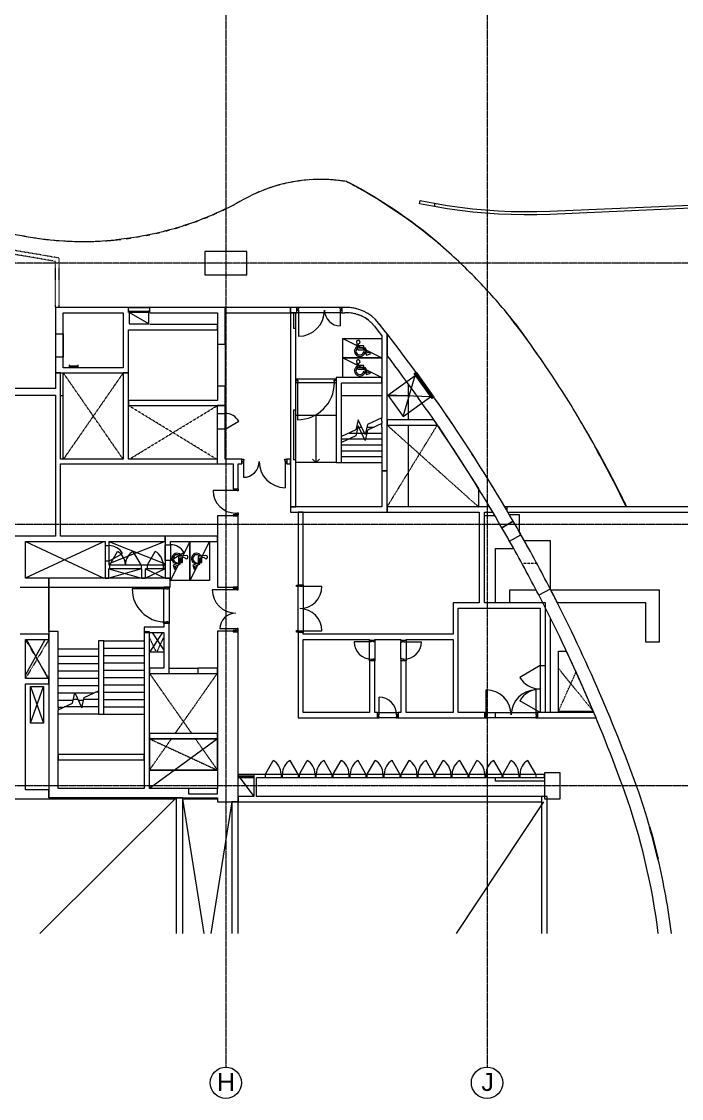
# Model space of a CAD drawing. Header units: millimetres. Extents: x -1578195 to 622687, y -255792 to 391308.
# Drawn here: x -1466575 to -1441308, y 54299 to 95514 of the extents above; entities that cross this region are included whole.
import ezdxf

# ---------------------------------------------------------------- set-up
doc = ezdxf.new("R2010")
doc.units = ezdxf.units.MM
for name, pattern in [('AEC_Dash 0_53mm', [1.06, 0.53, -0.53]), ('Dash', [6, 3, -3]), ('Grid Line', [21, 12, -3, 3, -3]), ('Hidden', [2.25, 1, -1.25]), ('Overhead', [1.8, 1.2, -0.6])]:
    doc.linetypes.add(name, pattern=pattern)
for name, color, linetype, lineweight in [('A-000-M_MASS', 13, 'Continuous', 5), ('A-010-M_LINE', 90, 'Continuous', 5), ('A-010-M_LINE_Over', 1, 'Overhead', 5), ('A-010-M_MASS', 70, 'Continuous', 5), ('A-010_MH_LINE', 90, 'Hidden', 5), ('A-200-M_WALL', 113, 'Continuous', 9), ('A-200-M_WALL_EXT', 113, 'Continuous', 9), ('A-200-M_WALL_INT', 2, 'Continuous', 9), ('A-230-M_FLOOR', 192, 'Continuous', 18), ('A-242-M_STAIR', 31, 'Continuous', 5), ('A-242-MB_STAIR', 31, 'Continuous', 5), ('A-314-M_WINDOW', 151, 'Continuous', 5), ('A-325-M_DOOR', 31, 'Continuous', 5), ('M-567-M_MECH_EQP', 50, 'Continuous', 5), ('S-280-M_COLUMN', 52, 'Continuous', 9), ('Z-030-M_GRID', 191, 'Continuous', 5), ('Z-033_T_GRIDREF', 31, 'Continuous', 5), ('Z-060-M_DETAIL', 92, 'Continuous', 5)]:
    doc.layers.add(name, color=color, linetype=linetype, lineweight=lineweight)
doc.styles.add('Arial_2', font='arial.ttf', dxfattribs={"height": 1.967066})

# ---------------------------------------------------------------- blocks, each defined once
blk = doc.blocks.new('0291')
at = {"layer": 'A-314-M_WINDOW'}
h = blk.add_hatch(dxfattribs=at)
h.set_pattern_fill('FP_9', color=1, angle=180, style=0, pattern_type=2)
h.set_pattern_definition([(45, (-0.0004, -0.0003), (-1391.035, 1391.035), []), (135, (-0.0004, -0.0003), (-1391.035, -1391.035), [])])
h.paths.add_polyline_path([(73905, 121116), (73920, 121116), (73920, 121141), (73130, 121141), (73130, 121116), (73155, 121116)], flags=0)
h = blk.add_hatch(dxfattribs=at)
h.set_pattern_fill('FP_4', color=1, style=0, pattern_type=2)
h.set_pattern_definition([(45, (6e-05, 5e-05), (-1391.035, 1391.035), []), (135, (6e-05, 5e-05), (-1391.035, -1391.035), [])])
h.paths.add_polyline_path([(77920, 103306), (77920, 103341), (77330, 103341), (77330, 103306)], flags=0)
at = {"color": 1, "linetype": 'AEC_Dash 0_53mm', "lineweight": 5}
for p, q in [((70625, 118806), (72908, 115511)), ((70643, 115511), (72925, 118806)), ((76484, 115511), (73125, 117556)), ((73166, 115511), (76525, 117556)), ((70075, 108606), (69175, 107106)), ((70075, 107106), (69175, 108606)), ((74188, 108126), (73926, 108692)), ((74213, 108126), (74476, 108692))]:
    blk.add_line(p, q, dxfattribs=at)
at = {"color": 1, "lineweight": 13}
for p, q in [((74426, 108876), (73925, 108126)), ((74025, 108876), (74476, 108201)), ((69175, 107236), (69936, 108606)), ((70048, 107106), (69214, 108606)), ((69375, 105406), (69875, 106806)), ((69375, 106806), (69875, 105406))]:
    blk.add_line(p, q, dxfattribs=at)
at = {"color": 1, "linetype": 'Dash', "lineweight": 9}
for p, q in [((73926, 107306), (75542, 105006)), ((74909, 105006), (76525, 107306)), ((73926, 103606), (74769, 104806)), ((75682, 104806), (76525, 103606))]:
    blk.add_line(p, q, dxfattribs=at)
at = {"layer": 'A-000-M_MASS', "color": 1}
for p, q in [((70865, 119106), (70850, 119106)), ((70850, 119106), (70850, 119006)), ((70865, 119006), (70865, 119106)), ((71185, 119066), (70865, 119066)), ((70865, 119047), (71185, 119047)), ((71200, 119106), (71185, 119106)), ((71185, 119106), (71185, 119006)), ((71200, 119006), (71200, 119106))]:
    blk.add_line(p, q, dxfattribs=at)
at = {"layer": 'A-010-M_LINE', "color": 1, "linetype": 'Hidden'}
for p, q in [((70325, 121306), (70325, 123074)), ((70475, 121306), (70475, 123199)), ((83025, 113681), (84947, 116806)), ((83028, 116806), (86525, 113681))]:
    blk.add_line(p, q, dxfattribs=at)
at = {"layer": 'A-010-M_LINE', "color": 1}
for p, q in [((81075, 117179), (79525, 117179)), ((81075, 115379), (79525, 115379)), ((69175, 112356), (72175, 110956)), ((69185, 110961), (72175, 112356)), ((72375, 112356), (74526, 111506)), ((74526, 112356), (72375, 111506)), ((72375, 111306), (73625, 110956)), ((73625, 111306), (72375, 110956)), ((73775, 111306), (74526, 110956)), ((74526, 111306), (73775, 110956)), ((76525, 104806), (73926, 102896)), ((69735, 97356), (74950, 102546)), ((76015, 97356), (75200, 102506)), ((77075, 102396), (76271, 97356)), ((85676, 97356), (89025, 102396))]:
    blk.add_line(p, q, dxfattribs=at)
at = {"layer": 'A-010-M_LINE', "color": 1, "lineweight": 9}
for p, q in [((80300, 117179), (80300, 115379)), ((80300, 115379), (80168, 115511)), ((80300, 115379), (80432, 115511))]:
    blk.add_line(p, q, dxfattribs=at)
at = {"layer": 'A-010-M_LINE', "color": 1, "linetype": 'Overhead'}
blk.add_line((73926, 104806), (76525, 103606), dxfattribs=at)
at = {"layer": 'A-010-M_LINE', "color": 1, "linetype": 'Hidden'}
for radius, start in [(104565, 79.86448), (104415, 79.93337)]:
    blk.add_arc((52074, 20266), radius, start, 90, dxfattribs=at)
at = {"layer": 'A-010-M_LINE', "color": 1, "lineweight": 30}
blk.add_arc((67320, 94031), 26800, 13.3152, 15.9966, dxfattribs=at)
at = {"layer": 'A-010-M_LINE_Over', "color": 1}
blk.add_line((88221, 111531), (88778, 111531), dxfattribs=at)
at = {"layer": 'A-010-M_MASS', "color": 1, "lineweight": 9}
for p, q in [((76525, 104806), (73925, 104806)), ((73925, 104806), (73925, 103606)), ((76525, 103606), (76525, 104806)), ((73925, 103606), (76525, 103606))]:
    blk.add_line(p, q, dxfattribs=at)
at = {"layer": 'A-010_MH_LINE', "color": 1}
for p, q in [((89585, 107497), (90921, 105848)), ((89585, 105847), (90259, 107360))]:
    blk.add_line(p, q, dxfattribs=at)
at = {"layer": 'A-200-M_WALL', "color": 1}
for p, q in [((84262, 125283), (84287, 125405)), ((84837, 125298), (84837, 125171)), ((89249, 124999), (96053, 125292)), ((96053, 125167), (89255, 124874))]:
    blk.add_line(p, q, dxfattribs=at)
at = {"layer": 'A-200-M_WALL', "color": 1, "flags": 128}
for points in [[(84287, 125405), (84562, 125350), (84837, 125298)], [(84837, 125298), (85323, 125217), (85810, 125147), (86299, 125090), (86789, 125044), (87281, 125011), (87772, 124990), (88265, 124981), (88757, 124984), (89249, 124999)], [(84837, 125171), (84549, 125225), (84262, 125283)], [(89255, 124874), (88762, 124859), (88269, 124856), (87776, 124865), (87284, 124886), (86792, 124919), (86301, 124964), (85811, 125021), (85323, 125090), (84837, 125171)]]:
    blk.add_lwpolyline(points, dxfattribs=at)
at = {"layer": 'A-200-M_WALL_EXT', "color": 1, "lineweight": 13}
for p, q in [((81396, 121306), (81289, 121306)), ((81289, 121306), (81289, 121106)), ((79525, 121108), (79325, 121108)), ((79325, 121108), (79325, 113676)), ((79525, 121096), (79525, 121108)), ((81289, 121106), (81401, 121106)), ((79525, 117376), (79525, 120516)), ((82544, 120591), (82543, 120590)), ((82543, 120590), (82684, 120409)), ((82684, 120409), (82825, 120227)), ((82700, 120713), (82701, 120714)), ((82825, 120227), (82825, 117090)), ((83025, 119968), (83025, 120296)), ((83025, 115056), (83025, 119968)), ((82825, 116954), (82825, 116865)), ((82825, 116729), (82825, 115056)), ((79525, 113676), (79525, 115496)), ((82825, 115056), (83025, 115056)), ((79325, 113676), (79525, 113676)), ((76525, 113331), (76525, 110606)), ((77325, 113331), (76525, 113331)), ((77325, 110606), (77325, 113331)), ((87851, 113131), (87419, 112881)), ((87714, 112364), (88150, 112610)), ((74725, 110956), (70075, 110956)), ((70075, 110956), (70075, 110606)), ((74725, 110606), (74725, 110956)), ((70075, 110606), (74725, 110606)), ((76525, 110606), (77325, 110606)), ((89273, 110537), (88829, 110307)), ((70075, 108906), (70075, 102546)), ((70425, 108906), (70075, 108906)), ((70425, 105996), (70425, 108906)), ((73725, 108893), (73725, 102896)), ((73925, 108893), (73725, 108893)), ((73925, 102896), (73925, 108893)), ((76525, 108918), (76525, 102896)), ((77325, 108918), (76525, 108918)), ((77325, 102396), (77325, 108918)), ((70425, 102896), (70425, 105915)), ((73725, 102896), (70425, 102896)), ((76525, 102896), (73925, 102896)), ((70075, 102546), (70425, 102546)), ((70425, 102546), (76525, 102546)), ((76525, 102546), (76525, 102396)), ((76525, 102396), (77325, 102396))]:
    blk.add_line(p, q, dxfattribs=at)
for centre, radius, start, end in [((81479, 119754), 1555, 38.1661, 93.0825), ((81479, 119754), 1355, 38.1661, 93.3023), ((32853, 81536), 63400, 37.68761, 38.16611), ((32974, 81383), 63400, 29.50858, 30.05095), ((32974, 81383), 62900, 29.50858, 30.05095), ((32974, 81383), 63400, 27.37759, 29.50858), ((32974, 81383), 62900, 27.37759, 29.50858), ((32974, 81383), 63400, 19.90035, 27.37759), ((32974, 81383), 62900, 19.90207, 27.37759), ((67320, 94031), 26300, 7.2624, 19.4638), ((67320, 94031), 26800, 15.8907, 19.4679), ((67320, 94031), 26800, 14.7787, 15.6298), ((67320, 94031), 26800, 13.5077, 14.4527), ((67320, 94031), 26800, 7.1263, 13.3553)]:
    blk.add_arc(centre, radius, start, end, dxfattribs=at)
at = {"layer": 'A-200-M_WALL_INT', "color": 1}
for p, q in [((70625, 121306), (70325, 121306)), ((70325, 121306), (70325, 120306)), ((73125, 121306), (70625, 121306)), ((73125, 121116), (73125, 121306)), ((73125, 121306), (73925, 121306)), ((76825, 121306), (73925, 121306)), ((73925, 121306), (73925, 121116)), ((79325, 121306), (76825, 121306)), ((76825, 121306), (76825, 121106)), ((76825, 121106), (76825, 121306)), ((79325, 121106), (79325, 121306)), ((79569, 121306), (79325, 121306)), ((79325, 121306), (79325, 121106)), ((79569, 121106), (79569, 121306)), ((70625, 121106), (72925, 121106)), ((70625, 120306), (70625, 121106)), ((72925, 121106), (72925, 119006)), ((73935, 121106), (76525, 121106)), ((76525, 121106), (76525, 119906)), ((76825, 121106), (79325, 121106)), ((76825, 119906), (76825, 121106)), ((79325, 121106), (79569, 121106)), ((73125, 120456), (76525, 120456)), ((73125, 118806), (73125, 120456)), ((76525, 120656), (73935, 120656)), ((76525, 120456), (76525, 120656)), ((70325, 120306), (70625, 120306)), ((83025, 120298), (83024, 120297)), ((83024, 120297), (83025, 120296)), ((83025, 120296), (83025, 119478)), ((76525, 119906), (76825, 119906)), ((70625, 119406), (70325, 119406)), ((70325, 119406), (70325, 119006)), ((70625, 119006), (70625, 119406)), ((70325, 119006), (70325, 118806)), ((70525, 118806), (70325, 118806)), ((70325, 118806), (70325, 118206)), ((70325, 118806), (72925, 118806)), ((70525, 115511), (70525, 118806)), ((72925, 119006), (70625, 119006)), ((73125, 118806), (72925, 118806)), ((72925, 118806), (72925, 115511)), ((72925, 118806), (73125, 118806)), ((73125, 115511), (73125, 118806)), ((76525, 118306), (76525, 117756)), ((76825, 118306), (76525, 118306)), ((76825, 117556), (76825, 118306)), ((79530, 118581), (79525, 118581)), ((79525, 118581), (79525, 118431)), ((79525, 118431), (79530, 118431)), ((79530, 118431), (79530, 118581)), ((81075, 118581), (81070, 118581)), ((81070, 118581), (81070, 118431)), ((81070, 118431), (81075, 118431)), ((81275, 118629), (81075, 118629)), ((81075, 118629), (81075, 118581)), ((81075, 118431), (81075, 115379)), ((82825, 118629), (81275, 118629)), ((81275, 115379), (81275, 118429)), ((81275, 118429), (82825, 118429)), ((82825, 118429), (82825, 118629)), ((70325, 118206), (67835, 118206)), ((68035, 117956), (70325, 117956)), ((70325, 117956), (70325, 112556)), ((76525, 117756), (73125, 117756)), ((73125, 117756), (73125, 117556)), ((73125, 117556), (76525, 117556)), ((76825, 117556), (76525, 117556)), ((76525, 115331), (76525, 117556)), ((76525, 117556), (76825, 117556)), ((76825, 115511), (76825, 117556)), ((76525, 117256), (76825, 117256)), ((76825, 116656), (76525, 116656)), ((84812, 117006), (83025, 117006)), ((83025, 117006), (83025, 116806)), ((83025, 116806), (84952, 116806)), ((84952, 116806), (84812, 117006)), ((72925, 115511), (70525, 115511)), ((76525, 115511), (73125, 115511)), ((77462, 115511), (76825, 115511)), ((77462, 115331), (77462, 115511)), ((79325, 115511), (79188, 115511)), ((79188, 115511), (79188, 115331)), ((79325, 115331), (79325, 115511)), ((70525, 112556), (70525, 115331)), ((70525, 115331), (77125, 115331)), ((77125, 115331), (77125, 114366)), ((77325, 114366), (77325, 115331)), ((77325, 115331), (77462, 115331)), ((79188, 115331), (79325, 115331)), ((81075, 115379), (81275, 115379)), ((82825, 115056), (82825, 113676)), ((83025, 115056), (82825, 115056)), ((83025, 113476), (83025, 115056)), ((77125, 114366), (77325, 114366)), ((77325, 113378), (77125, 113378)), ((77125, 113378), (77125, 113331)), ((77325, 113331), (77325, 113378)), ((82825, 113676), (79325, 113676)), ((79325, 113676), (79325, 113476)), ((79325, 113476), (82825, 113476)), ((79815, 113481), (79615, 113481)), ((79615, 113481), (79615, 110701)), ((79815, 110701), (79815, 113481)), ((82825, 113476), (83025, 113476)), ((86950, 113681), (83025, 113681)), ((83025, 113681), (83025, 113481)), ((83025, 113481), (86550, 113481)), ((86550, 113481), (86550, 110006)), ((86750, 110006), (86750, 113481)), ((86750, 113481), (87071, 113481)), ((87071, 113481), (86950, 113681)), ((104811, 113681), (87604, 113681)), ((87604, 113681), (87604, 113539)), ((87604, 113539), (87637, 113481)), ((87637, 113481), (94677, 113481)), ((77125, 113331), (77325, 113331)), ((87419, 112881), (87851, 113131)), ((70325, 112556), (67275, 112556)), ((74525, 112556), (70525, 112556)), ((74525, 112356), (74525, 112556)), ((76525, 112556), (74526, 112556)), ((74526, 112556), (74526, 112356)), ((76525, 112356), (76525, 112556)), ((69175, 112356), (72225, 112356)), ((69175, 110956), (69175, 112356)), ((72225, 112356), (72225, 110956)), ((72225, 112196), (72375, 112196)), ((72375, 112356), (74525, 112356)), ((72375, 112356), (72375, 111456)), ((74526, 112356), (74526, 112233)), ((74526, 112233), (74726, 112233)), ((74526, 111633), (74526, 112233)), ((74726, 112356), (76525, 112356)), ((74726, 112233), (74726, 112356)), ((74726, 112233), (74726, 111633)), ((72375, 111596), (72225, 111596)), ((72375, 111456), (74526, 111456)), ((72375, 110956), (72375, 111306)), ((73625, 111306), (72375, 111306)), ((72404, 111306), (72404, 111456)), ((73604, 111456), (73604, 111306)), ((73625, 111306), (73625, 110956)), ((74526, 111306), (73775, 111306)), ((73775, 110956), (73775, 111306)), ((73850, 111306), (73850, 111456)), ((74450, 111456), (74450, 111306)), ((74726, 111633), (74526, 111633)), ((74526, 111633), (74526, 110956)), ((74526, 111306), (74526, 111456)), ((74726, 110956), (74726, 111633)), ((70075, 110956), (69175, 110956)), ((70075, 110606), (70075, 110956)), ((72225, 110956), (72375, 110956)), ((73625, 110956), (73775, 110956)), ((74526, 110956), (74726, 110956)), ((68975, 110606), (69175, 110606)), ((69175, 110606), (70075, 110606)), ((74476, 110606), (74476, 110601)), ((74676, 110606), (74476, 110606)), ((74476, 110601), (74676, 110601)), ((74676, 110601), (74676, 110606)), ((77125, 110606), (77125, 110574)), ((77325, 110606), (77125, 110606)), ((77125, 110574), (77325, 110574)), ((77325, 110574), (77325, 110606)), ((79615, 110701), (79815, 110701)), ((85550, 110006), (85550, 108806)), ((86550, 110006), (85550, 110006)), ((85750, 105806), (85750, 109806)), ((85750, 109806), (88885, 109806)), ((89085, 110006), (86750, 110006)), ((88885, 109806), (88885, 105806)), ((89085, 105806), (89085, 110006)), ((74476, 109076), (73725, 109076)), ((73725, 109076), (73725, 108876)), ((73725, 108876), (74476, 108876)), ((74476, 109213), (74476, 109076)), ((74676, 109213), (74476, 109213)), ((74476, 108876), (74476, 107506)), ((74676, 107506), (74676, 109213)), ((77125, 108948), (77125, 108904)), ((77325, 108948), (77125, 108948)), ((77125, 108904), (77325, 108904)), ((77325, 108904), (77325, 108948)), ((79815, 108875), (79615, 108875)), ((79615, 108875), (79615, 105606)), ((79815, 108806), (79815, 108875)), ((70075, 108806), (68975, 108806)), ((69175, 108606), (70075, 108606)), ((69175, 107106), (69175, 108606)), ((70075, 108606), (70075, 108806)), ((71975, 108547), (71975, 105747)), ((72175, 108547), (71975, 108547)), ((72175, 105747), (72175, 108547)), ((85550, 108806), (79815, 108806)), ((79815, 105806), (79815, 108606)), ((79815, 108606), (82350, 108606)), ((82350, 108606), (82350, 108580)), ((82350, 108580), (82550, 108580)), ((82550, 108606), (83550, 108606)), ((82550, 108580), (82550, 108606)), ((83550, 108606), (83550, 108580)), ((83550, 108580), (83750, 108580)), ((83750, 108606), (85550, 108606)), ((83750, 108580), (83750, 108606)), ((85550, 108606), (85550, 105806)), ((82550, 107792), (82350, 107792)), ((82350, 107792), (82350, 105806)), ((82550, 105806), (82550, 107792)), ((83750, 107792), (83550, 107792)), ((83550, 107792), (83550, 105806)), ((83750, 105806), (83750, 107792)), ((88885, 107606), (89085, 107606)), ((74476, 107506), (73926, 107506)), ((73926, 107506), (73926, 107306)), ((73926, 107306), (74675, 107306)), ((74675, 107306), (74675, 107506)), ((76525, 107506), (75775, 107506)), ((75775, 107506), (75775, 107306)), ((75775, 107306), (76525, 107306)), ((76525, 107306), (76525, 107506)), ((70075, 107106), (69175, 107106)), ((69175, 102856), (69175, 106906)), ((69175, 106906), (70075, 106906)), ((70075, 106906), (70075, 107106)), ((71975, 105747), (72175, 105747)), ((79615, 105606), (82656, 105606)), ((82350, 105806), (79815, 105806)), ((82656, 105806), (82550, 105806)), ((82656, 105606), (82656, 105806)), ((83550, 105806), (83444, 105806)), ((83444, 105806), (83444, 105606)), ((83444, 105606), (86762, 105606)), ((85550, 105806), (83750, 105806)), ((86762, 105806), (85750, 105806)), ((86762, 105606), (86762, 105806)), ((90938, 105806), (88788, 105806)), ((88788, 105806), (88788, 105606)), ((88788, 105606), (91023, 105606)), ((91023, 105606), (90938, 105806)), ((76525, 105006), (73925, 105006)), ((73925, 105006), (73925, 104806)), ((73925, 104806), (76525, 104806)), ((76525, 104806), (76525, 105006)), ((73725, 104197), (70425, 104197)), ((70425, 104197), (70425, 103997)), ((70425, 103997), (73725, 103997)), ((73725, 103997), (73725, 104197)), ((77325, 103456), (81565, 103456)), ((77925, 103456), (77925, 103306)), ((78365, 103306), (78365, 103456)), ((78965, 103456), (78965, 103306)), ((79015, 103306), (79015, 103456)), ((79615, 103456), (79615, 103306)), ((79665, 103306), (79665, 103456)), ((80265, 103456), (80265, 103306)), ((80315, 103306), (80315, 103456)), ((80915, 103456), (80915, 103306)), ((80965, 103306), (80965, 103456)), ((81565, 103456), (81565, 103306)), ((81565, 103456), (86115, 103456)), ((81615, 103306), (81615, 103456)), ((82215, 103456), (82215, 103306)), ((82265, 103306), (82265, 103456)), ((82865, 103456), (82865, 103306)), ((82915, 103306), (82915, 103456)), ((83515, 103456), (83515, 103306)), ((83565, 103306), (83565, 103456)), ((84165, 103456), (84165, 103306)), ((84215, 103306), (84215, 103456)), ((84815, 103456), (84815, 103306)), ((84865, 103306), (84865, 103456)), ((85465, 103456), (85465, 103306)), ((85515, 103306), (85515, 103456)), ((86115, 103456), (86115, 103306)), ((86115, 103456), (89050, 103456)), ((86165, 103306), (86165, 103456)), ((86765, 103456), (86765, 103306)), ((86815, 103306), (86815, 103456)), ((87415, 103456), (87415, 103306)), ((87465, 103306), (87465, 103456)), ((88065, 103456), (88065, 103306)), ((88115, 103306), (88115, 103456)), ((88715, 103456), (88715, 103306)), ((89050, 103306), (89050, 103456)), ((77330, 103306), (77325, 103306)), ((77925, 103306), (77920, 103306)), ((77925, 103306), (77925, 102596)), ((80965, 103306), (78025, 103306)), ((78025, 102596), (78025, 103306)), ((85515, 103306), (80965, 103306)), ((89050, 103306), (85515, 103306)), ((70075, 102856), (69175, 102856)), ((70075, 102546), (70075, 102856)), ((76525, 102896), (75425, 102896)), ((75425, 102896), (75425, 102696)), ((75425, 102696), (76525, 102696)), ((76525, 102696), (76525, 102896)), ((52177, 102506), (70075, 102506)), ((74950, 102546), (70075, 102546)), ((70075, 102506), (74950, 102506)), ((74950, 102546), (74950, 97356)), ((75200, 102546), (74950, 102546)), ((75200, 97356), (75200, 102546)), ((77075, 102396), (77075, 97356)), ((77325, 102396), (77075, 102396)), ((77925, 102596), (77325, 102596)), ((77325, 102596), (77325, 102396)), ((77325, 102396), (88950, 102396)), ((77325, 97356), (77325, 102396)), ((89150, 102596), (78025, 102596)), ((88950, 97356), (88950, 102596)), ((89150, 97356), (89150, 102596))]:
    blk.add_line(p, q, dxfattribs=at)
for radius, end in [(63400, 37.86571), (62900, 37.27537)]:
    blk.add_arc((32974, 81383), radius, 30.05095, end, dxfattribs=at)
at = {"layer": 'A-230-M_FLOOR', "color": 1}
for p, q in [((85487, 123325), (85291, 123517)), ((76825, 121306), (70325, 121306)), ((81220, 121306), (79644, 121306)), ((81397, 121306), (81295, 121306)), ((81289, 121108), (79569, 121108)), ((83025, 120298), (82701, 120714)), ((70325, 120306), (70325, 119406)), ((70625, 119406), (70625, 120306)), ((76525, 119906), (76525, 118306)), ((76825, 119906), (76825, 118306)), ((70625, 117926), (70625, 118806)), ((79530, 118581), (81070, 118581)), ((81010, 118431), (79590, 118431)), ((83842, 117926), (83842, 118378)), ((70625, 117926), (70525, 117926)), ((70625, 115511), (70625, 117926)), ((82825, 117926), (81275, 117926)), ((83192, 117926), (83025, 117926)), ((83842, 117926), (83192, 117926)), ((83842, 117006), (83842, 117926)), ((83842, 117926), (83842, 117926)), ((83842, 113681), (83842, 116806)), ((84975, 116768), (86523, 114381)), ((86033, 116085), (86026, 116096)), ((77468, 115411), (77468, 115331)), ((79182, 115331), (79182, 115411)), ((77468, 115331), (77462, 115331)), ((79188, 115331), (79182, 115331)), ((86525, 114377), (86525, 113681)), ((87604, 113681), (87530, 113681)), ((88099, 113381), (87705, 113381)), ((88099, 112699), (88099, 113381)), ((87154, 113331), (86750, 113331)), ((88121, 112660), (88099, 112699)), ((88099, 112699), (88135, 112636)), ((74525, 112356), (74525, 111456)), ((89275, 112381), (88279, 112381)), ((89275, 110532), (89275, 112381)), ((87175, 110006), (87175, 112081)), ((87175, 112081), (87872, 112081)), ((74525, 111307), (74525, 110956)), ((70075, 108906), (70075, 110606)), ((74676, 110601), (74676, 109213)), ((79615, 110686), (79615, 110701)), ((79615, 108945), (79615, 110631)), ((79815, 110701), (79815, 108875)), ((87725, 110006), (87725, 110506)), ((87725, 110506), (88724, 110506)), ((89289, 110506), (93435, 110506)), ((93435, 110506), (93435, 108506)), ((88820, 110323), (88834, 110298)), ((92935, 110006), (89544, 110006)), ((92935, 108506), (92935, 110006)), ((89275, 105806), (89275, 109426)), ((79615, 108875), (79615, 108890)), ((82350, 107792), (82350, 108580)), ((82550, 108580), (82550, 108565)), ((82550, 108510), (82550, 107862)), ((83550, 108565), (83550, 108580)), ((83550, 107862), (83550, 108510)), ((83750, 108580), (83750, 107792)), ((93435, 108506), (92935, 108506)), ((74476, 108126), (73925, 108126)), ((89585, 105847), (89585, 108163)), ((89585, 108163), (89887, 108163)), ((82550, 107807), (82550, 107792)), ((83550, 107792), (83550, 107807)), ((73926, 105006), (73926, 107306)), ((74675, 107306), (75775, 107306)), ((74676, 107506), (75775, 107506)), ((69375, 106806), (69875, 106806)), ((69375, 105406), (69375, 106806)), ((69875, 106806), (69875, 105406)), ((82656, 105806), (83444, 105806)), ((82671, 105606), (82656, 105606)), ((83374, 105606), (82726, 105606)), ((83444, 105606), (83429, 105606)), ((86762, 105806), (88788, 105806)), ((86777, 105606), (86762, 105606)), ((88718, 105606), (86832, 105606)), ((87175, 105606), (87175, 105806)), ((88788, 105606), (88773, 105606)), ((90921, 105847), (89585, 105847)), ((69875, 105406), (69375, 105406)), ((73926, 103606), (73926, 104806)), ((76525, 103606), (73926, 103606)), ((87175, 103186), (87175, 103306)), ((88975, 103186), (87175, 103186)), ((89050, 103186), (88975, 103186)), ((75200, 102506), (76525, 102506))]:
    blk.add_line(p, q, dxfattribs=at)
for centre, radius, start, end in [((80472, 120212), 6000, 88.2019, 119.3576), ((80472, 120212), 6000, 99.9036, 101.1193), ((80472, 120212), 6000, 97.2879, 98.5138), ((80472, 120212), 6000, 94.6744, 95.9083), ((80472, 120212), 6000, 92.0624, 93.3028), ((80472, 120212), 6000, 89.4516, 90.6973), ((80472, 120212), 6000, 85.6056, 88.2019), ((80472, 120212), 6000, 87.8477, 88.0507), ((80472, 120212), 6000, 80.4129, 85.6056), ((80472, 120212), 6000, 84.2323, 85.4863), ((80472, 120212), 6000, 81.6235, 82.8809), ((72440, 108911), 19442, 60.8761, 62.3233), ((80472, 120212), 6000, 80.1388, 80.3971), ((72460, 108911), 19442, 48.702, 62.2935), ((80472, 120212), 6000, 113.1045, 114.1396), ((80472, 120212), 6000, 110.4246, 111.5412), ((80472, 120212), 6000, 107.7778, 108.9357), ((80472, 120212), 6000, 105.1461, 106.3302), ((80472, 120212), 6000, 102.5224, 103.7247), ((72440, 108911), 19442, 47.8513, 60.8761), ((71402, 136336), 12500, 293.3709, 294.1085), ((71402, 136336), 12500, 295.1689, 295.8582), ((71402, 136336), 12500, 297.0334, 297.6079), ((71402, 136336), 12500, 288.0733, 288.8531), ((71402, 136336), 12500, 289.8312, 290.6063), ((71402, 136336), 12500, 291.596, 292.3579), ((71402, 136336), 12500, 281.0795, 281.7287), ((71402, 136336), 12500, 282.8299, 283.5337), ((71402, 136336), 12500, 284.5767, 285.3211), ((71402, 136336), 12500, 286.3226, 287.0937), ((71402, 136336), 12500, 259.2998, 260.2306), ((71402, 136336), 12500, 261.1183, 262.047), ((71402, 136336), 12500, 262.9394, 263.8468), ((71402, 136336), 12500, 264.7641, 265.6345), ((71402, 136336), 12500, 266.5887, 267.429), ((71402, 136336), 12500, 268.4098, 269.2443), ((71402, 136336), 12500, 270.2266, 271.0841), ((71402, 136336), 12500, 272.0402, 272.9379), ((71402, 136336), 12500, 273.8538, 274.7776), ((71402, 136336), 12500, 275.6725, 276.5802), ((71402, 136336), 12500, 277.4963, 278.3584), ((71402, 136336), 12500, 279.3258, 279.8884), ((58064, 97918), 37554, 33.3131, 38.3489), ((74409, 110234), 17101, 35.3305, 39.9645), ((81479, 119754), 1355, 86.1589, 88.8895), ((81479, 119754), 1355, 80.657, 83.3877), ((81479, 119754), 1355, 75.1551, 77.8859), ((81479, 119754), 1355, 69.6532, 72.3841), ((81479, 119754), 1355, 64.1514, 66.8823), ((81479, 119754), 1355, 58.6495, 61.284), ((81479, 119754), 1355, 53.1476, 55.8787), ((81479, 119754), 1355, 47.6458, 50.3769), ((81479, 119754), 1355, 42.1439, 44.8751), ((81479, 119754), 1355, 38.1659, 39.3732), ((52622, 94456), 44000, 34.276, 35.6854), ((58064, 97918), 37554, 29.2845, 33.3131), ((52622, 94456), 44000, 30.8743, 31.0416), ((52622, 94456), 44000, 29.1163, 30.5112), ((48664, 92646), 48332, 25.7999, 29.2845), ((32974, 81383), 63400, 32.46499, 33.10609), ((52622, 94456), 44000, 26.301, 29.1163), ((32974, 81383), 63400, 31.73792, 32.22701), ((32974, 81383), 63400, 30.99577, 31.47409), ((32974, 81383), 63400, 30.62644, 30.74355), ((52622, 94456), 44000, 25.9079, 26.301), ((32974, 81383), 63400, 29.27075, 29.49938), ((32974, 81383), 63400, 28.96043, 29.47205), ((32974, 81383), 63400, 28.96043, 29.27075), ((32974, 81383), 63400, 26.83847, 27.34602), ((32974, 81383), 62900, 24.70737, 25.16768), ((32974, 81383), 62900, 23.88944, 24.40867), ((32974, 81383), 62900, 22.89229, 23.64967)]:
    blk.add_arc(centre, radius, start, end, dxfattribs=at)
for points, knots in [([(77530, 125442), (77142, 125223), (76550, 124931), (75937, 124686), (75736, 124612)], [0, 0, 0, 0, 0.125, 0.1851852, 0.1851852, 0.1851852, 0.1851852]), ([(67207, 124561), (67627, 124412), (68259, 124224), (68905, 124086), (69115, 124047)], [-1, -1, -1, -1, -0.875, -0.8148148, -0.8148148, -0.8148148, -0.8148148]), ([(75736, 124612), (75520, 124532), (75020, 124363), (74510, 124225), (74221, 124159)], [0.1851852, 0.1851852, 0.1851852, 0.1851852, 0.25, 0.3333333, 0.3333333, 0.3333333, 0.3333333]), ([(69115, 124047), (69342, 124005), (70450, 123830), (71643, 123804), (72595, 123893), (72661, 123900)], [-0.8148148, -0.8148148, -0.8148148, -0.8148148, -0.75, -0.5, -0.4814815, -0.4814815, -0.4814815, -0.4814815]), ([(81602, 121303), (81596, 121304), (81573, 121306), (81549, 121306), (81533, 121306)], [-0.13754879, -0.13754879, -0.13754879, -0.13754879, -0.125, -0.09090909, -0.09090909, -0.09090909, -0.09090909])]:
    blk.add_open_spline(points, degree=3, knots=knots, dxfattribs=at)
for points in [[(74221, 124159), (73707, 124040), (73186, 123953), (72661, 123900)], [(86195, 122654), (85964, 122883), (85728, 123107), (85487, 123325)], [(87515, 121218), (87098, 121717), (86657, 122196), (86195, 122654)], [(81466, 121308), (81443, 121308), (81420, 121307), (81397, 121306)], [(81733, 121288), (81711, 121291), (81689, 121295), (81667, 121298)], [(81860, 121261), (81840, 121266), (81821, 121270), (81801, 121275)], [(83551, 119612), (83550, 119613), (83550, 119614), (83549, 119615)], [(84065, 118922), (84065, 118923), (84064, 118924), (84063, 118924)], [(84569, 118227), (84476, 118357), (84382, 118486), (84287, 118614)], [(84571, 118223), (84570, 118225), (84570, 118226), (84569, 118227)], [(85068, 117517), (84979, 117646), (84889, 117773), (84798, 117899)], [(85555, 116805), (85468, 116934), (85380, 117063), (85290, 117190)], [(86026, 116096), (85943, 116223), (85859, 116350), (85775, 116477)]]:
    blk.add_open_spline(points, degree=3, dxfattribs=at)
at = {"layer": 'A-242-M_STAIR', "color": 1, "lineweight": 9}
for p, q in [((82825, 116954), (82825, 117090)), ((81849, 116729), (81904, 116729)), ((81945, 116729), (82050, 116729)), ((82251, 116729), (82533, 116729)), ((81275, 116279), (81568, 116279)), ((81568, 116504), (81849, 116504)), ((82050, 116504), (82155, 116504)), ((82155, 116279), (82197, 116279)), ((82197, 116504), (82251, 116504))]:
    blk.add_line(p, q, dxfattribs=at)
at = {"layer": 'A-242-M_STAIR', "color": 1, "linetype": 'Hidden', "lineweight": 9}
for p, q in [((81849, 116729), (81904, 116729)), ((81945, 116729), (82050, 116729)), ((82251, 116729), (82533, 116729)), ((81275, 116279), (81568, 116279)), ((81568, 116504), (81849, 116504)), ((82050, 116504), (82155, 116504)), ((82155, 116279), (82197, 116279)), ((82197, 116504), (82251, 116504))]:
    blk.add_line(p, q, dxfattribs=at)
at = {"layer": 'A-242-M_STAIR', "color": 1}
for p, q in [((82825, 116729), (82825, 116865)), ((81568, 116279), (82155, 116279)), ((81849, 116504), (82050, 116504)), ((82197, 116279), (82825, 116279)), ((82251, 116504), (82825, 116504)), ((81275, 116054), (82825, 116054)), ((81275, 115829), (82825, 115829)), ((81275, 115604), (82825, 115604)), ((81275, 115379), (82825, 115379)), ((70075, 110606), (70075, 108906)), ((74476, 109213), (74476, 110601)), ((72175, 108547), (73725, 108547)), ((71975, 108236), (70425, 108236)), ((72175, 108267), (73725, 108267)), ((72175, 107987), (73725, 107987)), ((71975, 107956), (70425, 107956)), ((71975, 107676), (70425, 107676)), ((72175, 107707), (73725, 107707)), ((71975, 107396), (70425, 107396)), ((72175, 107427), (73725, 107427)), ((71975, 107116), (70425, 107116)), ((71975, 106836), (70425, 106836)), ((72175, 107147), (73725, 107147)), ((72175, 106867), (73725, 106867)), ((71068, 106556), (70425, 106556)), ((71801, 106556), (71070, 106556)), ((71975, 106587), (71867, 106587)), ((72175, 106587), (73725, 106587)), ((70999, 106276), (70425, 106276)), ((70425, 105996), (70425, 105915)), ((70600, 105996), (70425, 105996)), ((71316, 106027), (70666, 106027)), ((71186, 106307), (71007, 106307)), ((71401, 106276), (71200, 106276)), ((71333, 105996), (71331, 105996)), ((71975, 106027), (71341, 106027)), ((71975, 106307), (71409, 106307)), ((72175, 106307), (73725, 106307)), ((72175, 106027), (73725, 106027)), ((71975, 105747), (70425, 105747)), ((72175, 105747), (73725, 105747))]:
    blk.add_line(p, q, dxfattribs=at)
at = {"layer": 'A-242-M_STAIR', "color": 1, "linetype": 'Overhead'}
for p, q in [((81568, 116279), (82155, 116279)), ((81849, 116504), (82050, 116504)), ((82197, 116279), (82825, 116279)), ((82251, 116504), (82825, 116504)), ((81275, 116054), (82825, 116054)), ((81275, 115829), (82825, 115829)), ((81275, 115604), (82825, 115604)), ((81275, 115379), (82825, 115379)), ((71975, 108236), (70425, 108236)), ((72175, 108267), (73725, 108267)), ((72175, 107987), (73725, 107987)), ((71975, 107956), (70425, 107956)), ((71975, 107676), (70425, 107676)), ((72175, 107707), (73725, 107707)), ((71975, 107396), (70425, 107396)), ((72175, 107427), (73725, 107427)), ((71975, 107116), (70425, 107116)), ((71975, 106836), (70425, 106836)), ((72175, 107147), (73725, 107147)), ((72175, 106867), (73725, 106867)), ((71068, 106556), (70425, 106556)), ((71801, 106556), (71070, 106556)), ((71975, 106587), (71867, 106587)), ((72175, 106587), (73725, 106587)), ((70999, 106276), (70425, 106276)), ((70600, 105996), (70425, 105996)), ((71316, 106027), (70666, 106027)), ((71186, 106307), (71007, 106307)), ((71401, 106276), (71200, 106276)), ((71333, 105996), (71331, 105996)), ((71975, 106027), (71341, 106027)), ((71975, 106307), (71409, 106307)), ((72175, 106307), (73725, 106307)), ((72175, 106027), (73725, 106027)), ((72175, 105747), (73725, 105747))]:
    blk.add_line(p, q, dxfattribs=at)
at = {"layer": 'A-242-MB_STAIR', "color": 1, "lineweight": 9}
for p, q in [((82825, 117090), (82277, 116835)), ((81918, 117012), (81824, 116623)), ((82182, 116446), (81918, 117012)), ((82277, 116835), (82182, 116446)), ((81824, 116623), (81275, 116368))]:
    blk.add_line(p, q, dxfattribs=at)
at = {"layer": 'A-242-MB_STAIR', "color": 1}
for p, q in [((81918, 116787), (81824, 116398)), ((82182, 116221), (81918, 116787)), ((82825, 116865), (82277, 116610)), ((81824, 116398), (81275, 116143)), ((82277, 116610), (82182, 116221)), ((70974, 106171), (71068, 106559)), ((71068, 106559), (71332, 105993)), ((71332, 105993), (71427, 106382)), ((71427, 106382), (71975, 106638)), ((70425, 105915), (70974, 106171))]:
    blk.add_line(p, q, dxfattribs=at)
at = {"layer": 'A-314-M_WINDOW', "color": 1, "lineweight": 18}
for p, q in [((73165, 121176), (73125, 121176)), ((73165, 121141), (73165, 121176)), ((73925, 121176), (73885, 121176)), ((73885, 121176), (73885, 121141)), ((73125, 121141), (73165, 121141)), ((73920, 121141), (73130, 121141)), ((73130, 121141), (73130, 121116)), ((73885, 121141), (73925, 121141)), ((73920, 121116), (73920, 121141)), ((77325, 103376), (77365, 103376)), ((77365, 103341), (77325, 103341)), ((77330, 103341), (77920, 103341)), ((77330, 103306), (77330, 103341)), ((77920, 103306), (77330, 103306)), ((77365, 103376), (77365, 103341)), ((77885, 103341), (77885, 103376)), ((77885, 103376), (77925, 103376)), ((77925, 103341), (77885, 103341)), ((77920, 103341), (77920, 103306))]:
    blk.add_line(p, q, dxfattribs=at)
at = {"layer": 'A-314-M_WINDOW', "color": 1}
for p, q in [((73165, 121176), (73885, 121176)), ((79525, 121096), (79445, 121096)), ((79445, 121096), (79445, 120516)), ((79525, 120516), (79525, 121096)), ((79445, 120516), (79525, 120516)), ((79525, 117376), (79445, 117376)), ((79445, 117376), (79445, 115496)), ((79525, 115496), (79525, 117376)), ((79445, 115496), (79525, 115496)), ((77885, 103376), (77365, 103376))]:
    blk.add_line(p, q, dxfattribs=at)
at = {"layer": 'A-325-M_DOOR', "color": 1, "lineweight": 9}
for p, q in [((79644, 121306), (79569, 121306)), ((79569, 121306), (79569, 121206)), ((79569, 121206), (79629, 121206)), ((79629, 121206), (79629, 121259)), ((79629, 121259), (79644, 121259)), ((79644, 121259), (79644, 121306)), ((81295, 121306), (81220, 121306)), ((81220, 121306), (81220, 121259)), ((81220, 121259), (81235, 121259)), ((81235, 121259), (81235, 121206)), ((81235, 121206), (81295, 121206)), ((81295, 121206), (81295, 121306)), ((79530, 118531), (79605, 118531)), ((79530, 118431), (79530, 118531)), ((79590, 118431), (79530, 118431)), ((79590, 118484), (79590, 118431)), ((79605, 118484), (79590, 118484)), ((79605, 118531), (79605, 118484)), ((80995, 118531), (81070, 118531)), ((80995, 118484), (80995, 118531)), ((81010, 118484), (80995, 118484)), ((81010, 118431), (81010, 118484)), ((81070, 118431), (81010, 118431)), ((81070, 118531), (81070, 118431)), ((76825, 116656), (77345, 116956)), ((77462, 115511), (77537, 115511)), ((77462, 115411), (77462, 115511)), ((77522, 115411), (77462, 115411)), ((77522, 115464), (77522, 115411)), ((77537, 115464), (77522, 115464)), ((77537, 115511), (77537, 115464)), ((79113, 115511), (79188, 115511)), ((79113, 115464), (79113, 115511)), ((79128, 115464), (79113, 115464)), ((79128, 115411), (79128, 115464)), ((79188, 115411), (79128, 115411)), ((79188, 115511), (79188, 115411)), ((77225, 114366), (77325, 114366)), ((77225, 114306), (77225, 114366)), ((77282, 114306), (77225, 114306)), ((77282, 114291), (77282, 114306)), ((77325, 114291), (77282, 114291)), ((77325, 114366), (77325, 114291)), ((77225, 113438), (77282, 113438)), ((77225, 113378), (77225, 113438)), ((77325, 113378), (77225, 113378)), ((77282, 113438), (77282, 113453)), ((77282, 113453), (77325, 113453)), ((77325, 113453), (77325, 113378)), ((72375, 111596), (72895, 111896)), ((72404, 111456), (72704, 111976)), ((73604, 111456), (73304, 111976)), ((73850, 111456), (74150, 111976)), ((74526, 110601), (74626, 110601)), ((74526, 110541), (74526, 110601)), ((74579, 110541), (74526, 110541)), ((74579, 110526), (74579, 110541)), ((74626, 110526), (74579, 110526)), ((74626, 110601), (74626, 110526)), ((77325, 110574), (77225, 110574)), ((77225, 110574), (77225, 110514)), ((77225, 110514), (77278, 110514)), ((77278, 110514), (77278, 110499)), ((77278, 110499), (77325, 110499)), ((77325, 110499), (77325, 110574)), ((79560, 110686), (79680, 110686)), ((79560, 110631), (79560, 110686)), ((79615, 110631), (79560, 110631)), ((79615, 110646), (79615, 110631)), ((79680, 110646), (79615, 110646)), ((79680, 110686), (79680, 110646)), ((74526, 109273), (74579, 109273)), ((74526, 109213), (74526, 109273)), ((74579, 109273), (74579, 109288)), ((74579, 109288), (74626, 109288)), ((74626, 109288), (74626, 109213)), ((74626, 109213), (74526, 109213)), ((77278, 109008), (77225, 109008)), ((77225, 109008), (77225, 108948)), ((77225, 108948), (77325, 108948)), ((77278, 109023), (77278, 109008)), ((77325, 109023), (77278, 109023)), ((77325, 108948), (77325, 109023)), ((79560, 108945), (79615, 108945)), ((79560, 108890), (79560, 108945)), ((79680, 108890), (79560, 108890)), ((79615, 108945), (79615, 108930)), ((79615, 108930), (79680, 108930)), ((79680, 108930), (79680, 108890)), ((82430, 108565), (82550, 108565)), ((82430, 108525), (82430, 108565)), ((82495, 108525), (82430, 108525)), ((82495, 108510), (82495, 108525)), ((82550, 108510), (82495, 108510)), ((82550, 108565), (82550, 108510)), ((83670, 108565), (83550, 108565)), ((83550, 108565), (83550, 108510)), ((83550, 108510), (83605, 108510)), ((83605, 108510), (83605, 108525)), ((83605, 108525), (83670, 108525)), ((83670, 108525), (83670, 108565)), ((82430, 107847), (82495, 107847)), ((82430, 107807), (82430, 107847)), ((82550, 107807), (82430, 107807)), ((82495, 107847), (82495, 107862)), ((82495, 107862), (82550, 107862)), ((82550, 107862), (82550, 107807)), ((83605, 107862), (83550, 107862)), ((83550, 107862), (83550, 107807)), ((83550, 107807), (83670, 107807)), ((83605, 107847), (83605, 107862)), ((83670, 107847), (83605, 107847)), ((83670, 107807), (83670, 107847)), ((88885, 107606), (88106, 107156)), ((88885, 105806), (88106, 106256)), ((82711, 105726), (82671, 105726)), ((82671, 105726), (82671, 105606)), ((82671, 105606), (82726, 105606)), ((82711, 105661), (82711, 105726)), ((82726, 105661), (82711, 105661)), ((82726, 105606), (82726, 105661)), ((83374, 105661), (83374, 105606)), ((83389, 105661), (83374, 105661)), ((83374, 105606), (83429, 105606)), ((83429, 105726), (83389, 105726)), ((83389, 105726), (83389, 105661)), ((83429, 105606), (83429, 105726)), ((86817, 105726), (86777, 105726)), ((86777, 105726), (86777, 105606)), ((86777, 105606), (86832, 105606)), ((86817, 105661), (86817, 105726)), ((86832, 105661), (86817, 105661)), ((86832, 105606), (86832, 105661)), ((88718, 105661), (88718, 105606)), ((88733, 105661), (88718, 105661)), ((88718, 105606), (88773, 105606)), ((88773, 105726), (88733, 105726)), ((88733, 105726), (88733, 105661)), ((88773, 105606), (88773, 105726)), ((78365, 103456), (78665, 103976)), ((79615, 103456), (79315, 103976)), ((79665, 103456), (79965, 103976)), ((80915, 103456), (80615, 103976)), ((80965, 103456), (81265, 103976)), ((82215, 103456), (81915, 103976)), ((82265, 103456), (82565, 103976)), ((83515, 103456), (83215, 103976)), ((83565, 103456), (83865, 103976)), ((84815, 103456), (84515, 103976)), ((84865, 103456), (85165, 103976)), ((86115, 103456), (85815, 103976)), ((86165, 103456), (86465, 103976)), ((87415, 103456), (87115, 103976)), ((87465, 103456), (87765, 103976)), ((88715, 103456), (88415, 103976))]:
    blk.add_line(p, q, dxfattribs=at)
at = {"layer": 'A-325-M_DOOR', "color": 1}
for p, q in [((79632, 121206), (79632, 120209)), ((81232, 121206), (81232, 120606)), ((70325, 120306), (70325, 119406)), ((70625, 120306), (70625, 119406)), ((76525, 119906), (76525, 118306)), ((76825, 119906), (76825, 118306)), ((79593, 118431), (79593, 117017)), ((77525, 115411), (77525, 114811)), ((79125, 115411), (79125, 114414)), ((77225, 114303), (76363, 114303)), ((74726, 111633), (75245, 111933)), ((74526, 110538), (73264, 110538)), ((77225, 110511), (76328, 110511)), ((79680, 110641), (80532, 110641)), ((77225, 109011), (76625, 109011)), ((79680, 108935), (80532, 108935)), ((82430, 108520), (81762, 108520)), ((83670, 108520), (84338, 108520)), ((74675, 107506), (75775, 107506)), ((74675, 107306), (75775, 107306)), ((82716, 105726), (82716, 106394)), ((86822, 105726), (86822, 106678)), ((88728, 105726), (88728, 106678))]:
    blk.add_line(p, q, dxfattribs=at)
for centre, radius, start, end in [((79632, 121206), 997, 270, 0), ((81232, 121206), 600, 180, 270), ((79593, 118431), 1414, 270, 0), ((76825, 116656), 600, 30, 90), ((77525, 115411), 600, 270, 0), ((79125, 115411), 997, 180, 270), ((77225, 114303), 862, 180, 270), ((72375, 111596), 600, 30, 90), ((74726, 111633), 600, 30, 90), ((72404, 111456), 600, 0, 60), ((73604, 111456), 600, 120, 180), ((73850, 111456), 600, 0, 60), ((74526, 110538), 1262, 180, 270), ((77225, 110511), 897, 180, 270), ((79680, 110641), 852, 270, 0), ((79680, 108935), 852, 0, 90), ((77225, 109011), 600, 90, 180), ((82430, 108520), 668, 180, 270), ((83670, 108520), 668, 270, 0), ((88885, 107606), 900, 210, 270), ((82716, 105726), 668, 0, 90), ((86822, 105726), 952, 0, 90), ((88728, 105726), 952, 90, 180), ((88885, 105806), 900, 90, 150), ((78365, 103456), 600, 0, 60), ((79615, 103456), 600, 120, 180), ((79665, 103456), 600, 0, 60), ((80915, 103456), 600, 120, 180), ((80965, 103456), 600, 0, 60), ((82215, 103456), 600, 120, 180), ((82265, 103456), 600, 0, 60), ((83515, 103456), 600, 120, 180), ((83565, 103456), 600, 0, 60), ((84815, 103456), 600, 120, 180), ((84865, 103456), 600, 0, 60), ((86115, 103456), 600, 120, 180), ((86165, 103456), 600, 0, 60), ((87415, 103456), 600, 120, 180), ((87465, 103456), 600, 0, 60), ((88715, 103456), 600, 120, 180)]:
    blk.add_arc(centre, radius, start, end, dxfattribs=at)
at = {"layer": 'M-567-M_MECH_EQP', "color": 1}
for p, q in [((83056, 117954), (84100, 118704)), ((83640, 117142), (84100, 118704)), ((84063, 118782), (84132, 118831)), ((84745, 117831), (84063, 118782)), ((84091, 118802), (84774, 117852)), ((84132, 118831), (84814, 117881)), ((83056, 117954), (83640, 117142)), ((84683, 117891), (83056, 117954)), ((83640, 117142), (84683, 117891)), ((84814, 117881), (84745, 117831))]:
    blk.add_line(p, q, dxfattribs=at)
at = {"layer": 'S-280-M_COLUMN', "color": 1, "lineweight": 13}
for p, q in [((77650, 123456), (76050, 123456)), ((76050, 123456), (76050, 122556)), ((77650, 122556), (77650, 123456)), ((76050, 122556), (77650, 122556)), ((89650, 103506), (89050, 103506)), ((89050, 103506), (89050, 102506)), ((89650, 102506), (89650, 103506)), ((89050, 102506), (89650, 102506))]:
    blk.add_line(p, q, dxfattribs=at)
at = {"layer": 'Z-030-M_GRID', "color": 1, "linetype": 'Grid Line'}
for p, q in [((76850, 148869), (76850, 92240)), ((86850, 148869), (86850, 92240)), ((133257, 123006), (-14409, 123006)), ((133257, 113006), (-14409, 113006)), ((133257, 103006), (-14409, 103006))]:
    blk.add_line(p, q, dxfattribs=at)
at = {"layer": 'Z-033_T_GRIDREF', "color": 1}
for centre in [(76850, 91640), (86850, 91640)]:
    blk.add_circle(centre, 600, dxfattribs=at)
at = {"layer": 'Z-060-M_DETAIL', "color": 1}
for p, q in [((73905, 120686), (73155, 121116)), ((73905, 121116), (73155, 121116)), ((73155, 121116), (73155, 120686)), ((73905, 120686), (73905, 121116)), ((73155, 120686), (73905, 120686)), ((81325, 120129), (82825, 119379)), ((81325, 119379), (81325, 120129)), ((81325, 120129), (82825, 120129)), ((81872, 120033), (81856, 119992)), ((81856, 119992), (81902, 119696)), ((81899, 120052), (81872, 120033)), ((81938, 120055), (81899, 120052)), ((81973, 120032), (81938, 120055)), ((81955, 119932), (81982, 119960)), ((81989, 119994), (81973, 120032)), ((81982, 119960), (81989, 119994)), ((81831, 119774), (81865, 119812)), ((81865, 119812), (81877, 119744)), ((81877, 119744), (81871, 119738)), ((81902, 119696), (82158, 119696)), ((81925, 119924), (81955, 119932)), ((81938, 119840), (81925, 119924)), ((82136, 119840), (81938, 119840)), ((81948, 119783), (82136, 119783)), ((81952, 119753), (81948, 119783)), ((82194, 119753), (81952, 119753)), ((82103, 119558), (82146, 119623)), ((82136, 119783), (82136, 119840)), ((82146, 119623), (82171, 119561)), ((82171, 119561), (82148, 119528)), ((82158, 119696), (82239, 119492)), ((82271, 119564), (82194, 119753)), ((82239, 119492), (82384, 119541)), ((82366, 119598), (82271, 119564)), ((82384, 119541), (82366, 119598)), ((81325, 119379), (82825, 118629)), ((81325, 118629), (81325, 119379)), ((81325, 119379), (82825, 119379)), ((82825, 119379), (81325, 119379)), ((81872, 119283), (81856, 119242)), ((81856, 119242), (81902, 118946)), ((81899, 119302), (81872, 119283)), ((81938, 119305), (81899, 119302)), ((81925, 119174), (81955, 119182)), ((81938, 119090), (81925, 119174)), ((81973, 119282), (81938, 119305)), ((81955, 119182), (81982, 119210)), ((81989, 119244), (81973, 119282)), ((81982, 119210), (81989, 119244)), ((81831, 119024), (81865, 119062)), ((81865, 119062), (81877, 118994)), ((81877, 118994), (81871, 118988)), ((81902, 118946), (82158, 118946)), ((82136, 119090), (81938, 119090)), ((81948, 119033), (82136, 119033)), ((81952, 119003), (81948, 119033)), ((82194, 119003), (81952, 119003)), ((82103, 118808), (82146, 118873)), ((82136, 119033), (82136, 119090)), ((82146, 118873), (82171, 118811)), ((82171, 118811), (82148, 118778)), ((82158, 118946), (82239, 118742)), ((82271, 118814), (82194, 119003)), ((82239, 118742), (82384, 118791)), ((82366, 118848), (82271, 118814)), ((82384, 118791), (82366, 118848)), ((75476, 112356), (74726, 110856)), ((75476, 112356), (75476, 110856)), ((76226, 112356), (75476, 110856)), ((75476, 110856), (75476, 112356)), ((76226, 112356), (76226, 110856)), ((75338, 111825), (75042, 111779)), ((75042, 111779), (75042, 111524)), ((75091, 111804), (75084, 111810)), ((75159, 111816), (75091, 111804)), ((75099, 111729), (75129, 111734)), ((75099, 111487), (75099, 111729)), ((75121, 111851), (75159, 111816)), ((75129, 111734), (75130, 111546)), ((75187, 111743), (75270, 111756)), ((75187, 111546), (75187, 111743)), ((75270, 111756), (75279, 111726)), ((75279, 111726), (75306, 111699)), ((75306, 111699), (75341, 111692)), ((75379, 111809), (75338, 111825)), ((75341, 111692), (75379, 111708)), ((75398, 111783), (75379, 111809)), ((75379, 111708), (75401, 111743)), ((75401, 111743), (75398, 111783)), ((76088, 111825), (75792, 111779)), ((75792, 111779), (75792, 111524)), ((75841, 111804), (75834, 111810)), ((75909, 111816), (75841, 111804)), ((75849, 111729), (75879, 111734)), ((75849, 111487), (75849, 111729)), ((75871, 111851), (75909, 111816)), ((75879, 111734), (75880, 111546)), ((75937, 111743), (76020, 111756)), ((75937, 111546), (75937, 111743)), ((76020, 111756), (76029, 111726)), ((76029, 111726), (76056, 111699)), ((76056, 111699), (76091, 111692)), ((76129, 111809), (76088, 111825)), ((76091, 111692), (76129, 111708)), ((76148, 111783), (76129, 111809)), ((76129, 111708), (76151, 111743)), ((76151, 111743), (76148, 111783)), ((75042, 111524), (74838, 111443)), ((74838, 111443), (74888, 111297)), ((74908, 111511), (74874, 111533)), ((74888, 111297), (74944, 111315)), ((74904, 111578), (74969, 111536)), ((74969, 111536), (74908, 111511)), ((74910, 111410), (75099, 111487)), ((74944, 111315), (74910, 111410)), ((75130, 111546), (75187, 111546)), ((75792, 111524), (75588, 111443)), ((75588, 111443), (75638, 111297)), ((75658, 111511), (75624, 111533)), ((75638, 111297), (75694, 111315)), ((75654, 111578), (75719, 111536)), ((75719, 111536), (75658, 111511)), ((75660, 111410), (75849, 111487)), ((75694, 111315), (75660, 111410)), ((75880, 111546), (75937, 111546)), ((74726, 110856), (74726, 110956)), ((75476, 110856), (74726, 110856)), ((76226, 110856), (75476, 110856)), ((77325, 103396), (77925, 102596))]:
    blk.add_line(p, q, dxfattribs=at)
for centre, radius, start, end in [((81980, 119639), 202, 137.8468, 326.5012), ((81980, 119639), 147, 137.8468, 326.5012), ((81980, 118889), 202, 137.8468, 326.5012), ((81980, 118889), 147, 137.8468, 326.5012), ((74986, 111701), 202, 47.8468, 236.5012), ((74986, 111701), 147, 47.8468, 236.5012), ((75736, 111701), 202, 47.8468, 236.5012), ((75736, 111701), 147, 47.8468, 236.5012)]:
    blk.add_arc(centre, radius, start, end, dxfattribs=at)
at = {"layer": 'Z-033_T_GRIDREF', "color": 1, "style": 'Arial_2'}
for s, p in [('H', (76504, 91327)), ('J', (86635, 91327))]:
    blk.add_text(s, height=688, dxfattribs=at).set_placement(p)

msp = doc.modelspace()

# ---------------------------------------------------------------- block references
msp.add_blockref('0291', (-1535603.6, -36740.4))

doc.saveas('drawing.dxf')
